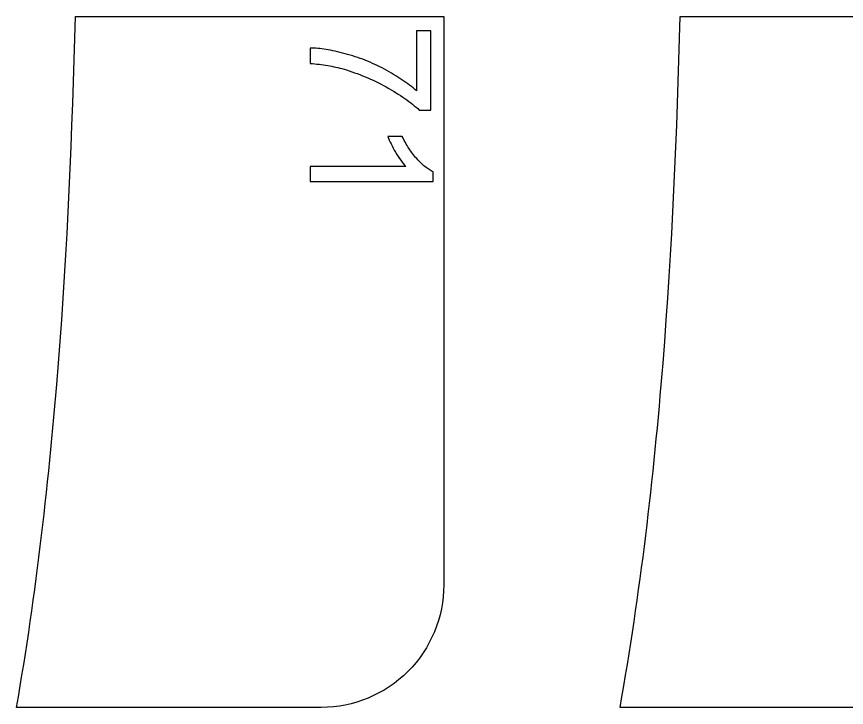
# Model space of a CAD drawing. Extents: x -8894 to -3022, y 6798 to 8329.
# Drawn here: x -7630.1 to -7291.3, y 6798.1 to 7080.1 of the extents above; entities that cross this region are included whole.
import ezdxf

# ---------------------------------------------------------------- set-up
doc = ezdxf.new("R2010")
doc.units = 0
doc.layers.add('LAYER_03', color=7, linetype='CONTINUOUS')
doc.layers.add('STEVILKE', color=7, linetype='CONTINUOUS')

msp = doc.modelspace()

# ---------------------------------------------------------------- linework, layer by layer
at = {"layer": 'LAYER_03'}
msp.add_lwpolyline([(-7505.71, 6798.07), (-7630.13, 6798.07), (-7629.38, 6802.44), (-7628.65, 6806.82), (-7627.93, 6811.19), (-7627.22, 6815.57), (-7626.53, 6819.95), (-7625.86, 6824.33), (-7625.2, 6828.72), (-7624.56, 6833.1), (-7623.93, 6837.48), (-7623.32, 6841.87), (-7622.72, 6846.26), (-7622.13, 6850.64), (-7621.56, 6855.03), (-7621, 6859.42), (-7620.46, 6863.82), (-7619.92, 6868.21), (-7619.4, 6872.6), (-7618.9, 6877), (-7618.41, 6881.39), (-7617.92, 6885.79), (-7617.46, 6890.19), (-7617, 6894.59), (-7616.55, 6898.99), (-7616.12, 6903.39), (-7615.7, 6907.79), (-7615.28, 6912.2), (-7614.88, 6916.6), (-7614.49, 6921.01), (-7614.11, 6925.41), (-7613.74, 6929.82), (-7613.03, 6938.63), (-7612.36, 6947.45), (-7611.73, 6956.28), (-7611.13, 6965.1), (-7610.57, 6973.93), (-7610.04, 6982.76), (-7609.54, 6991.59), (-7609.08, 7000.43), (-7608.65, 7009.27), (-7608.24, 7018.11), (-7607.87, 7026.96), (-7607.52, 7035.8), (-7607.19, 7044.65), (-7606.89, 7053.5), (-7606.62, 7062.36), (-7606.36, 7071.21), (-7606.13, 7080.07), (-7455.71, 7080.07), (-7455.71, 6848.07, -0.414214)], format="xyb", close=True, dxfattribs=at)
msp.add_lwpolyline([(-7258.79, 6798.07), (-7383.7, 6798.07), (-7382.93, 6802.44), (-7382.18, 6806.81), (-7381.44, 6811.19), (-7380.72, 6815.57), (-7380.02, 6819.95), (-7379.33, 6824.33), (-7378.65, 6828.71), (-7378, 6833.09), (-7377.35, 6837.47), (-7376.72, 6841.86), (-7376.11, 6846.24), (-7375.5, 6850.63), (-7374.92, 6855.02), (-7374.34, 6859.41), (-7373.78, 6863.8), (-7373.24, 6868.19), (-7372.7, 6872.58), (-7372.19, 6876.98), (-7371.68, 6881.37), (-7371.18, 6885.77), (-7370.7, 6890.17), (-7370.23, 6894.57), (-7369.78, 6898.97), (-7369.33, 6903.37), (-7368.9, 6907.77), (-7368.47, 6912.17), (-7368.06, 6916.58), (-7367.66, 6920.98), (-7367.27, 6925.39), (-7366.9, 6929.79), (-7366.53, 6934.2), (-7366.17, 6938.61), (-7365.49, 6947.43), (-7364.84, 6956.25), (-7364.23, 6965.08), (-7363.66, 6973.91), (-7363.13, 6982.74), (-7362.62, 6991.58), (-7362.16, 7000.41), (-7361.72, 7009.25), (-7361.31, 7018.1), (-7360.93, 7026.94), (-7360.58, 7035.79), (-7360.26, 7044.64), (-7359.96, 7053.5), (-7359.68, 7062.35), (-7359.43, 7071.21), (-7359.2, 7080.07), (-7208.79, 7080.07)], dxfattribs=at)
at = {"layer": 'STEVILKE'}
for points in [[(-7465.71, 7041.89), (-7460.93, 7041.89), (-7460.93, 7074.24), (-7466.83, 7074.24), (-7466.83, 7049.77), (-7467.5, 7050.35), (-7468.2, 7050.93), (-7468.91, 7051.5), (-7469.64, 7052.07), (-7470.39, 7052.63), (-7471.16, 7053.19), (-7471.95, 7053.75), (-7472.76, 7054.3), (-7473.58, 7054.85), (-7474.43, 7055.4), (-7475.29, 7055.94), (-7476.18, 7056.47), (-7477.08, 7057.01), (-7478, 7057.53), (-7478.94, 7058.06), (-7479.9, 7058.58), (-7480.87, 7059.09), (-7481.85, 7059.58), (-7482.83, 7060.06), (-7483.82, 7060.53), (-7484.81, 7060.98), (-7485.8, 7061.41), (-7486.8, 7061.83), (-7487.8, 7062.24), (-7488.81, 7062.63), (-7489.83, 7063), (-7490.84, 7063.36), (-7491.87, 7063.71), (-7492.89, 7064.03), (-7493.93, 7064.35), (-7494.96, 7064.65), (-7496.01, 7064.93), (-7497.04, 7065.2), (-7498.05, 7065.45), (-7499.05, 7065.69), (-7500.03, 7065.91), (-7500.98, 7066.11), (-7501.92, 7066.3), (-7502.84, 7066.47), (-7503.74, 7066.62), (-7504.62, 7066.76), (-7505.48, 7066.88), (-7506.33, 7066.98), (-7507.15, 7067.07), (-7507.95, 7067.14), (-7508.74, 7067.19), (-7509.51, 7067.23), (-7510.25, 7067.25), (-7510.25, 7060.95), (-7509.32, 7060.88), (-7508.4, 7060.8), (-7507.49, 7060.71), (-7506.59, 7060.61), (-7505.7, 7060.5), (-7504.82, 7060.38), (-7503.95, 7060.24), (-7503.09, 7060.1), (-7502.23, 7059.95), (-7501.39, 7059.79), (-7500.55, 7059.61), (-7499.73, 7059.43), (-7498.91, 7059.24), (-7498.1, 7059.03), (-7497.3, 7058.82), (-7495.41, 7058.27), (-7494.3, 7057.92), (-7493.2, 7057.56), (-7492.1, 7057.18), (-7491, 7056.79), (-7489.91, 7056.38), (-7488.82, 7055.95), (-7487.74, 7055.5), (-7486.66, 7055.04), (-7485.58, 7054.57), (-7484.51, 7054.07), (-7483.44, 7053.56), (-7482.38, 7053.03), (-7481.31, 7052.49), (-7480.26, 7051.93), (-7479.2, 7051.35), (-7478.16, 7050.76), (-7477.15, 7050.18), (-7476.16, 7049.59), (-7475.2, 7049), (-7474.27, 7048.41), (-7473.36, 7047.82), (-7472.48, 7047.23), (-7471.62, 7046.64), (-7470.79, 7046.05), (-7469.98, 7045.46), (-7469.21, 7044.87), (-7468.45, 7044.27), (-7467.73, 7043.68), (-7467.03, 7043.08), (-7466.35, 7042.49)], [(-7471.16, 7018.85), (-7510.25, 7018.85), (-7510.25, 7012.72), (-7460.08, 7012.72), (-7460.08, 7016.67), (-7460.49, 7016.88), (-7460.89, 7017.11), (-7461.3, 7017.35), (-7461.71, 7017.61), (-7462.13, 7017.89), (-7462.54, 7018.19), (-7462.95, 7018.5), (-7463.37, 7018.84), (-7463.79, 7019.19), (-7464.21, 7019.55), (-7464.63, 7019.94), (-7465.05, 7020.34), (-7465.48, 7020.76), (-7465.9, 7021.2), (-7466.33, 7021.65), (-7466.76, 7022.12), (-7467.19, 7022.61), (-7467.61, 7023.11), (-7468.02, 7023.61), (-7468.42, 7024.13), (-7468.81, 7024.66), (-7469.2, 7025.2), (-7469.58, 7025.74), (-7469.95, 7026.3), (-7470.31, 7026.87), (-7470.67, 7027.44), (-7471.01, 7028.03), (-7471.35, 7028.63), (-7471.68, 7029.24), (-7472, 7029.86), (-7472.32, 7030.48), (-7472.62, 7031.12), (-7478.55, 7031.12), (-7478.27, 7030.4), (-7477.96, 7029.65), (-7477.61, 7028.87), (-7477.23, 7028.08), (-7476.82, 7027.26), (-7476.38, 7026.42), (-7475.9, 7025.55), (-7475.38, 7024.66), (-7474.86, 7023.79), (-7474.33, 7022.95), (-7473.8, 7022.16), (-7473.27, 7021.41), (-7472.74, 7020.71), (-7472.22, 7020.05), (-7471.69, 7019.43), (-7471.42, 7019.14)]]:
    msp.add_lwpolyline(points, close=True, dxfattribs=at)

doc.saveas('drawing.dxf')
